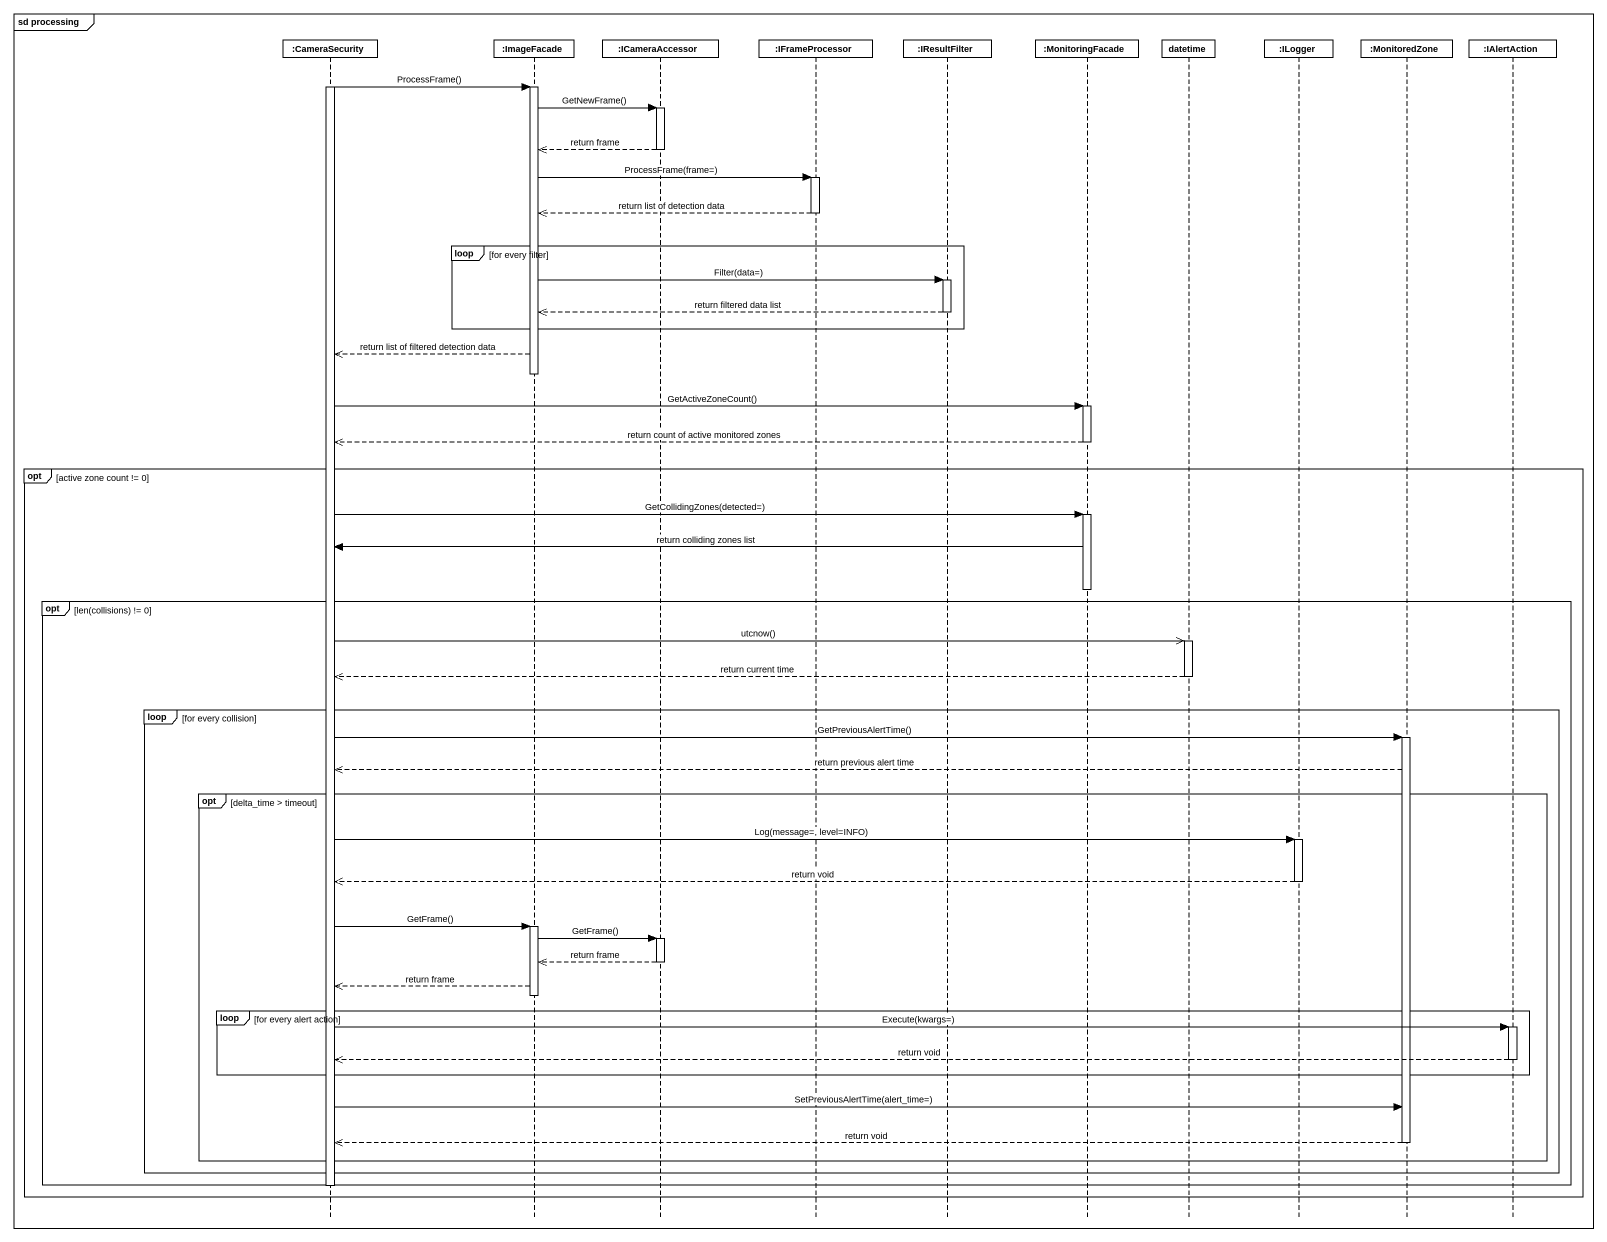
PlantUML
@startuml
mainframe sd processing
hide footbox
participant ":CameraSecurity" as CameraSecurity
participant ":ImageFacade" as ImageFacade
participant ":ICameraAccessor" as ICameraAccessor
participant ":IFrameProcessor" as IFrameProcessor
participant ":IResultFilter" as IResultFilter
participant ":MonitoringFacade" as MonitoringFacade
participant datetime
participant ":ILogger" as ILogger
participant ":MonitoredZone" as MonitoredZone
participant ":IAlertAction" as IAlertAction

activate CameraSecurity
CameraSecurity -> ImageFacade : ProcessFrame()
activate ImageFacade
ImageFacade -> ICameraAccessor : GetNewFrame()
activate ICameraAccessor
ICameraAccessor -->> ImageFacade : return frame
deactivate ICameraAccessor
ImageFacade -> IFrameProcessor : ProcessFrame(frame=)
activate IFrameProcessor
IFrameProcessor -->> ImageFacade : return list of detection data
deactivate IFrameProcessor
loop for every filter
  ImageFacade -> IResultFilter : Filter(data=)
  activate IResultFilter
  IResultFilter -->> ImageFacade : return filtered data list
  deactivate IResultFilter
end
ImageFacade -->> CameraSecurity : return list of filtered detection data
deactivate ImageFacade
CameraSecurity -> MonitoringFacade : GetActiveZoneCount()
activate MonitoringFacade
MonitoringFacade -->> CameraSecurity : return count of active monitored zones
deactivate MonitoringFacade
opt active zone count != 0
  CameraSecurity -> MonitoringFacade : GetCollidingZones(detected=)
  activate MonitoringFacade
  MonitoringFacade -> CameraSecurity : return colliding zones list
  deactivate MonitoringFacade
  opt len(collisions) != 0
    CameraSecurity ->> datetime : utcnow()
    activate datetime
    datetime -->> CameraSecurity : return current time
    deactivate datetime
    loop for every collision
      CameraSecurity -> MonitoredZone : GetPreviousAlertTime()
      activate MonitoredZone
      MonitoredZone -->> CameraSecurity : return previous alert time
      opt delta_time > timeout
        CameraSecurity -> ILogger : Log(message=, level=INFO)
        activate ILogger
        ILogger -->> CameraSecurity : return void
        deactivate ILogger
        CameraSecurity -> ImageFacade : GetFrame()
        activate ImageFacade
        ImageFacade -> ICameraAccessor : GetFrame()
        activate ICameraAccessor
        ICameraAccessor -->> ImageFacade : return frame
        deactivate ICameraAccessor
        ImageFacade -->> CameraSecurity : return frame
        deactivate ImageFacade
        loop for every alert action
          CameraSecurity -> IAlertAction : Execute(kwargs=)
          activate IAlertAction
          IAlertAction -->> CameraSecurity : return void
          deactivate IAlertAction
        end
        CameraSecurity -> MonitoredZone : SetPreviousAlertTime(alert_time=)
        MonitoredZone -->> CameraSecurity : return void
        deactivate MonitoredZone
      end
    end
  end
  deactivate CameraSecurity
end
@enduml
